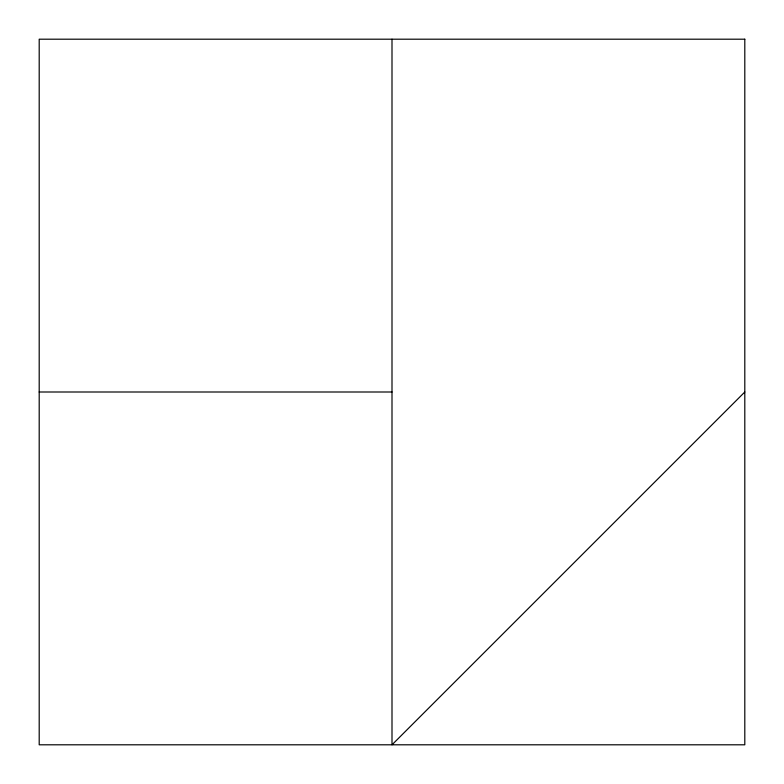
<?xml version="1.0" encoding="UTF-8"?>
<svg xmlns="http://www.w3.org/2000/svg" width="784" height="784" viewBox="0 0 784 784"><rect width="100%" height="100%" fill="white"/><g stroke="black" fill="none" stroke-linecap="round" stroke-linejoin="round"><path stroke-width="1.18" d="M744.8 392L392 744.8L392 39.2M39.2 392L392 392M744.8 39.2L39.2 39.2L39.2 744.8L744.8 744.8L744.8 39.2"/></g></svg>
